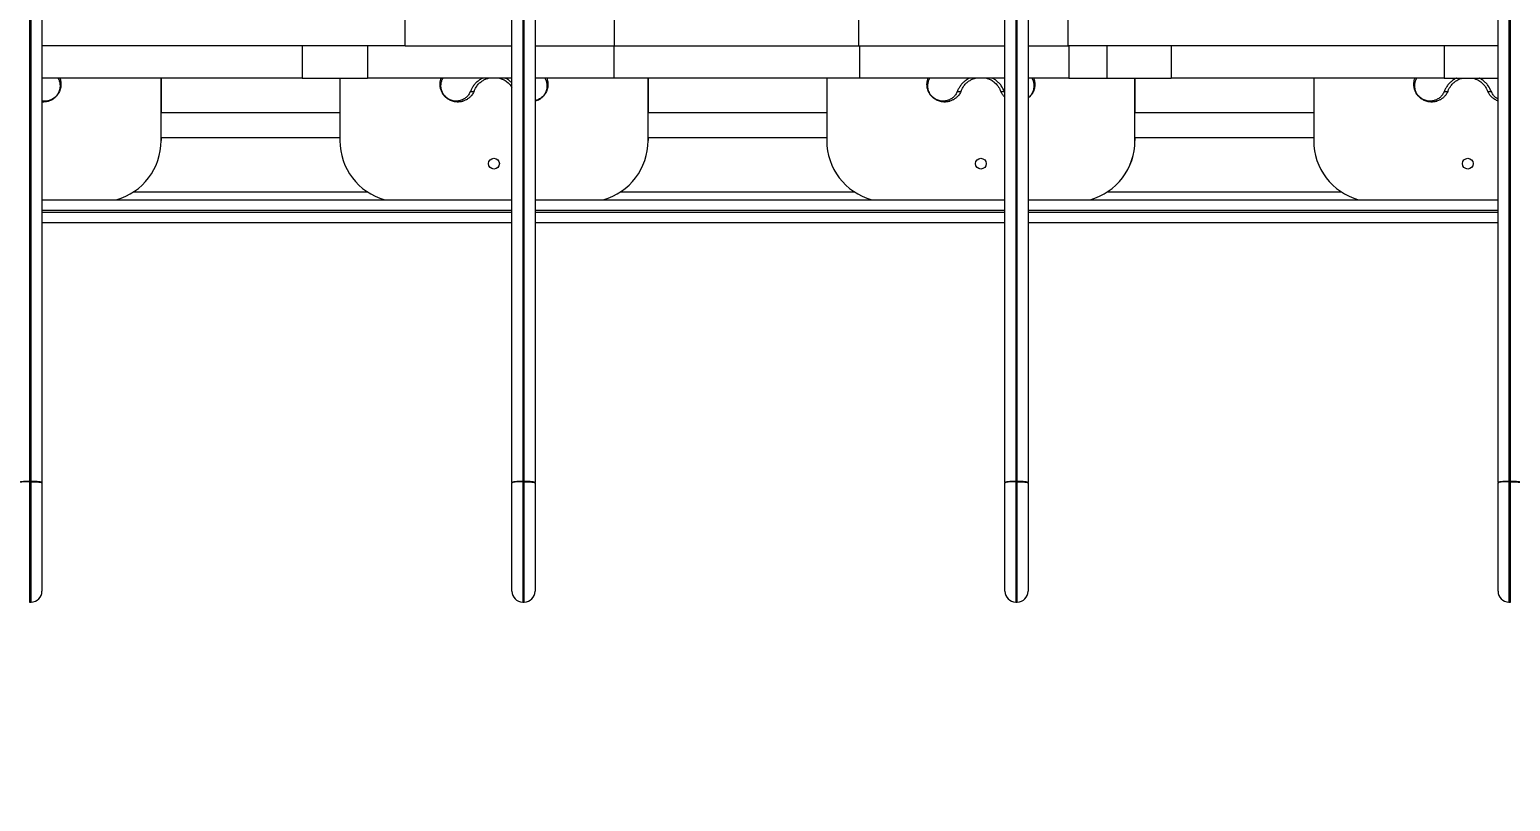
# Model space of a CAD drawing. Header units: millimetres. Extents: x -4932 to 5706, y -4240 to 3644.
# Drawn here: x -2151 to -1190, y -546 to -45 of the extents above; entities that cross this region are included whole.
import ezdxf

# ---------------------------------------------------------------- set-up
doc = ezdxf.new("R2010")
doc.units = ezdxf.units.MM
for name, color, linetype in [('DIKOM_ОБЪЕКТ', 7, 'Continuous'), ('DIKOM_РАЗМЕР_ЗОНА', 7, 'Continuous'), ('DIKOM_РАЗМЕР_ОБЪЕКТА', 7, 'Continuous')]:
    doc.layers.add(name, color=color, linetype=linetype)
doc.styles.add('style1', font='arial.ttf', dxfattribs={"width": 0.8})
doc.dimstyles.new('1-50', dxfattribs={"dimtxt": 300, "dimasz": 200, "dimexe": 100, "dimexo": 0, "dimgap": 100, "dimtad": 1, "dimtxsty": 'style1', "dimcen": 200, "dimclrd": 7, "dimclre": 7, "dimclrt": 7, "dimadec": 1, "dimazin": 2, "dimtfac": 1, "dimtmove": 0, "dimatfit": 2, "dimfxl": 0, "dimlwd": 25, "dimlwe": 18, "dimarcsym": 0})

# ---------------------------------------------------------------- blocks, each defined once
blk = doc.blocks.new('*D9')
at = {"layer": 'Defpoints', "color": 0, "transparency": 16777216}
for p in [(2719.86, 1175.05), (-3422.65, 453.77), (2719.86, -2384.52)]:
    blk.add_point(p, dxfattribs=at)
at = {"layer": 'DIKOM_РАЗМЕР_ОБЪЕКТА', "color": 7, "lineweight": 18, "transparency": 16777216}
for p, q in [((2719.86, 1175.05), (2719.86, -2484.52)), ((-3422.65, 453.77), (-3422.65, -2484.52))]:
    blk.add_line(p, q, dxfattribs=at)
at = {"layer": 'DIKOM_РАЗМЕР_ОБЪЕКТА', "color": 7, "lineweight": 25, "transparency": 16777216}
blk.add_line((-3222.65, -2384.52), (2519.86, -2384.52), dxfattribs=at)
at = {"layer": 'DIKOM_РАЗМЕР_ОБЪЕКТА', "color": 7, "transparency": 16777216}
for points in [[(-3222.65, -2351.19), (-3222.65, -2417.86), (-3422.65, -2384.52)], [(2519.86, -2351.19), (2519.86, -2417.86), (2719.86, -2384.52)]]:
    blk.add_solid(points, dxfattribs=at)
at = {"layer": 'DIKOM_РАЗМЕР_ОБЪЕКТА', "color": 7, "transparency": 16777216, "insert": (-365.43, -2131.35), "char_height": 300, "attachment_point": 5, "style": 'style1'}
blk.add_mtext('6150', dxfattribs=at)
blk = doc.blocks.new('*D10')
at = {"layer": 'Defpoints', "color": 0, "transparency": 16777216}
for p in [(-491.65, 2144.27), (4080.56, 2144.27), (-2869.99, -1402.97)]:
    blk.add_point(p, dxfattribs=at)
at = {"layer": 'DIKOM_РАЗМЕР_ОБЪЕКТА', "color": 7, "lineweight": 18, "transparency": 16777216}
for p, q in [((-491.65, 2144.27), (4180.56, 2144.27)), ((-2869.99, -1402.97), (4180.56, -1402.97))]:
    blk.add_line(p, q, dxfattribs=at)
at = {"layer": 'DIKOM_РАЗМЕР_ОБЪЕКТА', "color": 7, "lineweight": 25, "transparency": 16777216}
blk.add_line((4080.56, -1202.97), (4080.56, 1944.27), dxfattribs=at)
at = {"layer": 'DIKOM_РАЗМЕР_ОБЪЕКТА', "color": 7, "transparency": 16777216}
for points in [[(4047.23, 1944.27), (4113.9, 1944.27), (4080.56, 2144.27)], [(4047.23, -1202.97), (4113.9, -1202.97), (4080.56, -1402.97)]]:
    blk.add_solid(points, dxfattribs=at)
at = {"layer": 'DIKOM_РАЗМЕР_ОБЪЕКТА', "color": 7, "transparency": 16777216, "insert": (3827.29, 1071.33), "char_height": 300, "attachment_point": 5, "rotation": 90, "style": 'style1'}
blk.add_mtext('3500', dxfattribs=at)
blk = doc.blocks.new('*D11')
at = {"layer": 'Defpoints', "color": 0, "transparency": 16777216}
for p in [(4718.35, 600.06), (-4931.65, -2305.73), (4718.35, -4140.16)]:
    blk.add_point(p, dxfattribs=at)
at = {"layer": 'DIKOM_РАЗМЕР_ЗОНА', "color": 7, "lineweight": 18, "transparency": 16777216}
for p, q in [((4718.35, 600.06), (4718.35, -4240.16)), ((-4931.65, -2305.73), (-4931.65, -4240.16))]:
    blk.add_line(p, q, dxfattribs=at)
at = {"layer": 'DIKOM_РАЗМЕР_ЗОНА', "color": 7, "lineweight": 25, "transparency": 16777216}
blk.add_line((-4731.65, -4140.16), (4518.35, -4140.16), dxfattribs=at)
at = {"layer": 'DIKOM_РАЗМЕР_ЗОНА', "color": 7, "transparency": 16777216}
for points in [[(-4731.65, -4106.82), (-4731.65, -4173.49), (-4931.65, -4140.16)], [(4518.35, -4106.82), (4518.35, -4173.49), (4718.35, -4140.16)]]:
    blk.add_solid(points, dxfattribs=at)
at = {"layer": 'DIKOM_РАЗМЕР_ЗОНА', "color": 7, "transparency": 16777216, "insert": (-131.65, -3886.98), "char_height": 300, "attachment_point": 5, "style": 'style1'}
blk.add_mtext('9650', dxfattribs=at)
blk = doc.blocks.new('*D12')
at = {"layer": 'Defpoints', "color": 0, "transparency": 16777216}
for p in [(-491.65, 3644.27), (5605.61, 3644.27), (-3816.14, -3400.27)]:
    blk.add_point(p, dxfattribs=at)
at = {"layer": 'DIKOM_РАЗМЕР_ЗОНА', "color": 7, "lineweight": 18, "transparency": 16777216}
for p, q in [((-491.65, 3644.27), (5705.61, 3644.27)), ((-3816.14, -3400.27), (5705.61, -3400.27))]:
    blk.add_line(p, q, dxfattribs=at)
at = {"layer": 'DIKOM_РАЗМЕР_ЗОНА', "color": 7, "lineweight": 25, "transparency": 16777216}
blk.add_line((5605.61, -3200.27), (5605.61, 3444.27), dxfattribs=at)
at = {"layer": 'DIKOM_РАЗМЕР_ЗОНА', "color": 7, "transparency": 16777216}
for points in [[(5572.27, 3444.27), (5638.94, 3444.27), (5605.61, 3644.27)], [(5572.27, -3200.27), (5638.94, -3200.27), (5605.61, -3400.27)]]:
    blk.add_solid(points, dxfattribs=at)
at = {"layer": 'DIKOM_РАЗМЕР_ЗОНА', "color": 7, "transparency": 16777216, "insert": (5352.44, 785.21), "char_height": 300, "attachment_point": 5, "rotation": 90, "style": 'style1'}
blk.add_mtext('7000', dxfattribs=at)

msp = doc.modelspace()

# ---------------------------------------------------------------- linework, layer by layer
at = {"layer": 'DIKOM_ОБЪЕКТ', "color": 7, "linetype": 'Continuous', "lineweight": 15}
for p, q in [((-2150.994, 294.237), (-2150.994, -338.53)), ((-2149.994, -338.53), (-2149.994, 294.237)), ((-2142.994, 294.224), (-2142.994, -339.229)), ((-1837.994, -339.229), (-1837.994, 294.224)), ((-1830.994, 294.237), (-1830.994, -338.53)), ((-1829.994, -338.53), (-1829.994, 294.237)), ((-1822.994, 294.224), (-1822.994, -339.229)), ((-1517.994, -339.229), (-1517.994, 294.224)), ((-1510.994, 294.237), (-1510.994, -338.53)), ((-1509.994, -338.53), (-1509.994, 294.237)), ((-1502.994, 294.224), (-1502.994, -339.229)), ((-1197.994, -339.229), (-1197.994, 294.224)), ((-1190.994, 294.237), (-1190.994, -338.53)), ((-1189.994, -338.53), (-1189.994, 294.237)), ((-1907.274, -55.732), (-1907.274, -34.732)), ((-1771.49, -55.732), (-1771.49, -34.732)), ((-1612.792, -55.732), (-1612.792, -34.732)), ((-1477.075, -55.732), (-1477.075, -34.732)), ((-1907.274, -55.732), (-2142.994, -55.732)), ((-1974.091, -55.732), (-1974.091, -76.732)), ((-1931.632, -55.732), (-1931.632, -76.732)), ((-1907.274, -55.732), (-1837.994, -55.732)), ((-1822.994, -55.732), (-1771.49, -55.732)), ((-1771.889, -55.732), (-1771.889, -76.732)), ((-1771.49, -55.732), (-1612.792, -55.732)), ((-1612.792, -55.732), (-1517.994, -55.732)), ((-1612.393, -55.732), (-1612.393, -76.732)), ((-1502.994, -55.732), (-1477.075, -55.732)), ((-1197.994, -55.732), (-1477.075, -55.732)), ((-1476.609, -55.732), (-1476.609, -76.732)), ((-1451.917, -55.732), (-1451.917, -76.732)), ((-1410.112, -55.732), (-1410.112, -76.732)), ((-1232.981, -55.732), (-1232.981, -76.732)), ((-1974.091, -76.732), (-2142.994, -76.732)), ((-2065.648, -117.232), (-2065.648, -76.732)), ((-2065.646, -76.732), (-2065.647, -99.236)), ((-1974.091, -76.732), (-1931.632, -76.732)), ((-1949.648, -76.732), (-1949.648, -117.232)), ((-1837.994, -76.732), (-1931.632, -76.732)), ((-1771.889, -76.732), (-1822.994, -76.732)), ((-1612.393, -76.732), (-1771.889, -76.732)), ((-1749.648, -117.232), (-1749.648, -76.732)), ((-1749.646, -76.732), (-1749.647, -99.236)), ((-1633.648, -76.732), (-1633.648, -117.232)), ((-1517.994, -76.732), (-1612.393, -76.732)), ((-1476.609, -76.732), (-1502.994, -76.732)), ((-1476.609, -76.732), (-1451.917, -76.732)), ((-1451.917, -76.732), (-1410.112, -76.732)), ((-1433.648, -117.232), (-1433.648, -76.732)), ((-1433.646, -76.732), (-1433.647, -99.236)), ((-1232.981, -76.732), (-1410.112, -76.732)), ((-1317.648, -76.732), (-1317.648, -117.232)), ((-1232.981, -76.732), (-1197.994, -76.732)), ((-1517.994, -86.037), (-1518.351, -85.38)), ((-2065.648, -99.236), (-2065.647, -99.236)), ((-1949.648, -99.231), (-2065.647, -99.231)), ((-1749.648, -99.236), (-1749.647, -99.236)), ((-1633.648, -99.231), (-1749.647, -99.231)), ((-1433.648, -99.236), (-1433.647, -99.236)), ((-1317.648, -99.231), (-1433.647, -99.231)), ((-2065.648, -115.231), (-1949.648, -115.231)), ((-2065.648, -115.236), (-2065.647, -115.236)), ((-2065.647, -115.231), (-2065.647, -115.236)), ((-2065.647, -115.236), (-2065.647, -117.236)), ((-1749.648, -115.231), (-1633.648, -115.231)), ((-1749.648, -115.236), (-1749.647, -115.236)), ((-1749.647, -115.231), (-1749.647, -115.236)), ((-1749.647, -115.236), (-1749.647, -117.236)), ((-1433.648, -115.231), (-1317.648, -115.231)), ((-1433.648, -115.236), (-1433.647, -115.236)), ((-1433.647, -115.231), (-1433.647, -115.236)), ((-1433.647, -115.236), (-1433.647, -117.236)), ((-1931.505, -150.732), (-2083.786, -150.732)), ((-1615.505, -150.732), (-1767.786, -150.732)), ((-1299.505, -150.732), (-1451.786, -150.732)), ((-2142.994, -155.732), (-1837.994, -155.732)), ((-1837.994, -162.732), (-2142.994, -162.732)), ((-1822.994, -155.732), (-1517.994, -155.732)), ((-1517.994, -162.732), (-1822.994, -162.732)), ((-1502.994, -155.732), (-1197.994, -155.732)), ((-1197.994, -162.732), (-1502.994, -162.732)), ((-2142.994, -163.732), (-1837.994, -163.732)), ((-1837.994, -170.732), (-2142.994, -170.732)), ((-1822.994, -163.732), (-1517.994, -163.732)), ((-1517.994, -170.732), (-1822.994, -170.732)), ((-1502.994, -163.732), (-1197.994, -163.732)), ((-1197.994, -170.732), (-1502.994, -170.732)), ((-2150.994, -338.694), (-2150.994, -338.53)), ((-2150.994, -338.53), (-2149.994, -338.53)), ((-2149.994, -338.694), (-2150.994, -338.694)), ((-2150.994, -338.694), (-2150.994, -416.794)), ((-2149.994, -338.694), (-2149.994, -338.53)), ((-2149.994, -416.794), (-2149.994, -338.694)), ((-2142.994, -339.556), (-2142.994, -339.229)), ((-2142.994, -339.556), (-2142.994, -409.794)), ((-1837.994, -339.229), (-1837.994, -339.556)), ((-1837.994, -409.794), (-1837.994, -339.556)), ((-1830.994, -338.694), (-1830.994, -338.53)), ((-1830.994, -338.53), (-1829.994, -338.53)), ((-1829.994, -338.694), (-1830.994, -338.694)), ((-1830.994, -338.694), (-1830.994, -416.794)), ((-1829.994, -338.694), (-1829.994, -338.53)), ((-1829.994, -416.794), (-1829.994, -338.694)), ((-1822.994, -339.556), (-1822.994, -339.229)), ((-1822.994, -339.556), (-1822.994, -409.794)), ((-1517.994, -339.229), (-1517.994, -339.556)), ((-1517.994, -409.794), (-1517.994, -339.556)), ((-1510.994, -338.694), (-1510.994, -338.53)), ((-1510.994, -338.53), (-1509.994, -338.53)), ((-1509.994, -338.694), (-1510.994, -338.694)), ((-1510.994, -338.694), (-1510.994, -416.794)), ((-1509.994, -338.694), (-1509.994, -338.53)), ((-1509.994, -416.794), (-1509.994, -338.694)), ((-1502.994, -339.556), (-1502.994, -339.229)), ((-1502.994, -339.556), (-1502.994, -409.794)), ((-1197.994, -339.229), (-1197.994, -339.556)), ((-1197.994, -409.794), (-1197.994, -339.556)), ((-1190.994, -338.694), (-1190.994, -338.53)), ((-1190.994, -338.53), (-1189.994, -338.53)), ((-1189.994, -338.694), (-1190.994, -338.694)), ((-1190.994, -338.694), (-1190.994, -416.794)), ((-1189.994, -338.694), (-1189.994, -338.53)), ((-1189.994, -416.794), (-1189.994, -338.694)), ((-2150.994, -416.794), (-2149.994, -416.794)), ((-1830.994, -416.794), (-1829.994, -416.794)), ((-1510.994, -416.794), (-1509.994, -416.794)), ((-1190.994, -416.794), (-1189.994, -416.794))]:
    msp.add_line(p, q, dxfattribs=at)
at = {"layer": 'DIKOM_ОБЪЕКТ', "color": 7, "linetype": 'Continuous', "lineweight": 15, "flags": 128}
for points in [[(-1862.446, -84.948), (-1862.585, -85.184), (-1862.796, -85.379), (-1863.073, -85.525), (-1863.401, -85.615), (-1863.768, -85.645), (-1864.158, -85.615), (-1864.554, -85.525), (-1864.94, -85.38)], [(-1546.446, -84.948), (-1546.585, -85.184), (-1546.796, -85.379), (-1547.073, -85.525), (-1547.401, -85.615), (-1547.768, -85.645), (-1548.158, -85.615), (-1548.554, -85.525), (-1548.94, -85.38)], [(-1518.351, -85.38), (-1518.737, -85.525), (-1519.133, -85.615), (-1519.523, -85.645), (-1519.89, -85.615), (-1520.219, -85.525), (-1520.495, -85.379), (-1520.706, -85.184), (-1520.845, -84.948)], [(-1230.446, -84.948), (-1230.585, -85.184), (-1230.796, -85.379), (-1231.073, -85.525), (-1231.401, -85.615), (-1231.768, -85.645), (-1232.158, -85.615), (-1232.554, -85.525), (-1232.94, -85.38)], [(-1202.351, -85.38), (-1202.737, -85.525), (-1203.133, -85.615), (-1203.523, -85.645), (-1203.89, -85.615), (-1204.219, -85.525), (-1204.495, -85.379), (-1204.706, -85.184), (-1204.845, -84.948)], [(-2150.994, -338.53), (-2152.36, -338.543), (-2153.673, -338.583), (-2154.883, -338.648), (-2155.944, -338.735), (-2156.814, -338.84), (-2157.461, -338.961), (-2157.86, -339.092), (-2157.994, -339.229)], [(-2150.994, -338.694), (-2152.36, -338.71), (-2153.673, -338.759), (-2154.883, -338.839), (-2155.944, -338.946), (-2156.814, -339.077), (-2157.461, -339.226), (-2157.86, -339.388), (-2157.994, -339.556)], [(-2142.994, -339.229), (-2143.129, -339.092), (-2143.527, -338.961), (-2144.174, -338.84), (-2145.044, -338.735), (-2146.105, -338.648), (-2147.315, -338.583), (-2148.629, -338.543), (-2149.994, -338.53)], [(-2149.994, -338.694), (-2148.629, -338.71), (-2147.315, -338.759), (-2146.105, -338.839), (-2145.044, -338.946), (-2144.174, -339.077), (-2143.527, -339.226), (-2143.129, -339.388), (-2142.994, -339.556)], [(-1830.994, -338.53), (-1832.36, -338.543), (-1833.673, -338.583), (-1834.883, -338.648), (-1835.944, -338.735), (-1836.815, -338.84), (-1837.461, -338.961), (-1837.86, -339.092), (-1837.994, -339.229)], [(-1830.994, -338.694), (-1832.36, -338.71), (-1833.673, -338.759), (-1834.883, -338.839), (-1835.944, -338.946), (-1836.815, -339.077), (-1837.461, -339.226), (-1837.86, -339.388), (-1837.994, -339.556)], [(-1822.994, -339.229), (-1823.129, -339.092), (-1823.527, -338.961), (-1824.174, -338.84), (-1825.045, -338.735), (-1826.105, -338.648), (-1827.315, -338.583), (-1828.629, -338.543), (-1829.994, -338.53)], [(-1829.994, -338.694), (-1828.629, -338.71), (-1827.315, -338.759), (-1826.105, -338.839), (-1825.045, -338.946), (-1824.174, -339.077), (-1823.527, -339.226), (-1823.129, -339.388), (-1822.994, -339.556)], [(-1510.994, -338.53), (-1512.36, -338.543), (-1513.673, -338.583), (-1514.883, -338.648), (-1515.944, -338.735), (-1516.815, -338.84), (-1517.461, -338.961), (-1517.86, -339.092), (-1517.994, -339.229)], [(-1510.994, -338.694), (-1512.36, -338.71), (-1513.673, -338.759), (-1514.883, -338.839), (-1515.944, -338.946), (-1516.815, -339.077), (-1517.461, -339.226), (-1517.86, -339.388), (-1517.994, -339.556)], [(-1502.994, -339.229), (-1503.129, -339.092), (-1503.527, -338.961), (-1504.174, -338.84), (-1505.044, -338.735), (-1506.105, -338.648), (-1507.316, -338.583), (-1508.629, -338.543), (-1509.994, -338.53)], [(-1509.994, -338.694), (-1508.629, -338.71), (-1507.316, -338.759), (-1506.105, -338.839), (-1505.044, -338.946), (-1504.174, -339.077), (-1503.527, -339.226), (-1503.129, -339.388), (-1502.994, -339.556)], [(-1190.994, -338.53), (-1192.36, -338.543), (-1193.673, -338.583), (-1194.883, -338.648), (-1195.944, -338.735), (-1196.814, -338.84), (-1197.461, -338.961), (-1197.86, -339.092), (-1197.994, -339.229)], [(-1190.994, -338.694), (-1192.36, -338.71), (-1193.673, -338.759), (-1194.883, -338.839), (-1195.944, -338.946), (-1196.814, -339.077), (-1197.461, -339.226), (-1197.86, -339.388), (-1197.994, -339.556)], [(-1182.994, -339.229), (-1183.129, -339.092), (-1183.527, -338.961), (-1184.174, -338.84), (-1185.044, -338.735), (-1186.105, -338.648), (-1187.315, -338.583), (-1188.629, -338.543), (-1189.994, -338.53)], [(-1189.994, -338.694), (-1188.629, -338.71), (-1187.315, -338.759), (-1186.105, -338.839), (-1185.044, -338.946), (-1184.174, -339.077), (-1183.527, -339.226), (-1183.129, -339.388), (-1182.994, -339.556)]]:
    msp.add_lwpolyline(points, dxfattribs=at)
at = {"layer": 'DIKOM_ОБЪЕКТ', "color": 7, "linetype": 'Continuous', "lineweight": 15}
for centre in [(-1849.648, -132.232), (-1533.648, -132.232), (-1217.648, -132.232)]:
    msp.add_circle(centre, 3.5, dxfattribs=at)
for centre, radius, start, end in [((-2105.648, -117.232), 40, 285.740549, 0), ((-2105.647, -117.235), 40, 285.752541, 359.998597), ((-1909.648, -117.232), 40, 180, 254.259451), ((-1789.648, -117.232), 40, 285.740549, 0), ((-1789.647, -117.235), 40, 285.752541, 359.998597), ((-1593.648, -117.232), 40, 180, 254.259451), ((-1473.648, -117.232), 40, 285.740549, 0), ((-1473.647, -117.235), 40, 285.752541, 359.998597), ((-1277.648, -117.232), 40, 180, 254.259451), ((-2149.994, -409.794), 7, 270, 0), ((-1830.994, -409.794), 7, 180, 270), ((-1829.994, -409.794), 7, 270, 0), ((-1510.994, -409.794), 7, 180, 270), ((-1509.994, -409.794), 7, 270, 0), ((-1190.994, -409.794), 7, 180, 270)]:
    msp.add_arc(centre, radius, start, end, dxfattribs=at)
for points, knots in [([(-2131.374, -76.732), (-2131.252, -77.078), (-2130.974, -77.867), (-2130.741, -79.086), (-2130.623, -80.44), (-2130.664, -81.767), (-2130.884, -83.207), (-2131.285, -84.617), (-2131.924, -86.082), (-2132.802, -87.515), (-2133.979, -88.899), (-2135.128, -89.876), (-2136.09, -90.522), (-2137.033, -91.058), (-2138.264, -91.595), (-2139.608, -91.976), (-2140.852, -92.179), (-2141.924, -92.24), (-2142.637, -92.241), (-2142.982, -92.201), (-2142.994, -92.2)], [0, 0, 0, 0, 0.0553695, 0.126587, 0.1854647, 0.2559977, 0.3171906, 0.3873882, 0.4487689, 0.5147748, 0.5808588, 0.6468867, 0.6790479, 0.7129743, 0.7744747, 0.8448293, 0.8968486, 0.9483831, 0.9981963, 1, 1, 1, 1]), ([(-2132.624, -76.732), (-2132.55, -76.837), (-2132.045, -77.543), (-2131.536, -79.061), (-2131.14, -81.246), (-2131.293, -83.601), (-2131.962, -85.728), (-2133.006, -87.499), (-2134.074, -88.772), (-2135.366, -89.863), (-2136.527, -90.552), (-2137.538, -90.997), (-2138.388, -91.285), (-2139.499, -91.551), (-2140.842, -91.686), (-2142.083, -91.656), (-2142.783, -91.5), (-2142.994, -91.452)], [0, 0, 0, 0, 0.0196331, 0.1332705, 0.2460479, 0.359918, 0.4734869, 0.5305459, 0.58768, 0.641329, 0.7018802, 0.736429, 0.7743673, 0.8160936, 0.889556, 0.9666757, 1, 1, 1, 1]), ([(-1884.646, -80.732), (-1884.549, -79.593), (-1884.448, -78.392), (-1884.063, -77.098), (-1883.949, -76.889), (-1883.863, -76.732)], [0, 0, 0, 0, 0.8244178, 0.8682724, 1, 1, 1, 1]), ([(-1864.94, -85.38), (-1865.297, -86.12), (-1866.013, -87.603), (-1867.601, -89.279), (-1869.426, -90.548), (-1871.462, -91.366), (-1873.662, -91.731), (-1875.653, -91.609), (-1877.317, -91.174), (-1878.419, -90.718), (-1879.296, -90.236), (-1880.177, -89.652), (-1881.232, -88.756), (-1882.297, -87.483), (-1883.078, -86.151), (-1883.602, -84.855), (-1884.025, -83.197), (-1884.15, -81.225), (-1883.749, -79.044), (-1883.24, -77.53), (-1882.74, -76.832), (-1882.668, -76.732)], [0, 0, 0, 0, 0.0758847, 0.1519304, 0.2276556, 0.3035906, 0.3789545, 0.4550456, 0.495801, 0.5311606, 0.5522166, 0.5717064, 0.6075718, 0.6457116, 0.6838838, 0.7219674, 0.7601581, 0.8359379, 0.9119836, 0.9874411, 1, 1, 1, 1]), ([(-1856.997, -76.732), (-1857.12, -76.784), (-1858.052, -77.177), (-1859.537, -78.229), (-1861.388, -79.809), (-1862.88, -81.576), (-1864.096, -83.443), (-1864.655, -84.727), (-1864.94, -85.38)], [0, 0, 0, 0, 0.0293605, 0.2231843, 0.417406, 0.6114602, 0.8025193, 1, 1, 1, 1]), ([(-1862.446, -84.948), (-1861.925, -83.846), (-1861.242, -82.405), (-1859.86, -80.748), (-1858.992, -79.869), (-1857.82, -78.878), (-1856.261, -77.877), (-1854.591, -77.074), (-1853.492, -76.817), (-1853.131, -76.732)], [0, 0, 0, 0, 0.3262907, 0.4270143, 0.523961, 0.6173959, 0.7759068, 0.926252, 1, 1, 1, 1]), ([(-1845.992, -76.732), (-1845.665, -76.828), (-1844.864, -77.062), (-1843.659, -77.578), (-1842.381, -78.275), (-1840.538, -79.57), (-1838.893, -81.138), (-1838.196, -82.499), (-1837.994, -82.894)], [0, 0, 0, 0, 0.0872355, 0.2140036, 0.3450476, 0.4810914, 0.849466, 1, 1, 1, 1]), ([(-1837.994, -79.815), (-1838.556, -79.299), (-1839.707, -78.243), (-1841.196, -77.206), (-1842.153, -76.797), (-1842.305, -76.732)], [0, 0, 0, 0, 0.4456945, 0.9120953, 1, 1, 1, 1]), ([(-1815.374, -76.732), (-1815.252, -77.078), (-1814.975, -77.867), (-1814.741, -79.086), (-1814.623, -80.44), (-1814.664, -81.767), (-1814.884, -83.207), (-1815.285, -84.617), (-1815.924, -86.082), (-1816.802, -87.514), (-1817.979, -88.899), (-1819.128, -89.876), (-1820.09, -90.522), (-1821.033, -91.054), (-1822.015, -91.505), (-1822.729, -91.693), (-1822.994, -91.763)], [0, 0, 0, 0, 0.0682755, 0.156093, 0.2286944, 0.3156679, 0.391124, 0.4776839, 0.5533718, 0.6347629, 0.7162503, 0.7976686, 0.8373262, 0.8791605, 0.9549958, 1, 1, 1, 1]), ([(-1816.624, -76.732), (-1816.55, -76.837), (-1816.045, -77.543), (-1815.536, -79.061), (-1815.14, -81.246), (-1815.293, -83.601), (-1815.962, -85.728), (-1817.006, -87.499), (-1818.074, -88.772), (-1819.366, -89.863), (-1820.527, -90.552), (-1821.537, -90.995), (-1822.297, -91.26), (-1822.783, -91.368), (-1822.994, -91.415)], [0, 0, 0, 0, 0.0244291, 0.1658259, 0.3061527, 0.447839, 0.5891506, 0.6601481, 0.731239, 0.7979934, 0.8733361, 0.9163245, 0.9635304, 1, 1, 1, 1]), ([(-1568.646, -80.732), (-1568.549, -79.593), (-1568.448, -78.392), (-1568.063, -77.098), (-1567.949, -76.889), (-1567.863, -76.732)], [0, 0, 0, 0, 0.8244178, 0.8682724, 1, 1, 1, 1]), ([(-1548.94, -85.38), (-1549.297, -86.12), (-1550.013, -87.603), (-1551.601, -89.279), (-1553.426, -90.548), (-1555.462, -91.366), (-1557.662, -91.731), (-1559.653, -91.609), (-1561.317, -91.174), (-1562.419, -90.718), (-1563.296, -90.236), (-1564.177, -89.652), (-1565.232, -88.756), (-1566.297, -87.483), (-1567.078, -86.151), (-1567.602, -84.855), (-1568.025, -83.197), (-1568.15, -81.225), (-1567.749, -79.044), (-1567.24, -77.53), (-1566.74, -76.832), (-1566.668, -76.732)], [0, 0, 0, 0, 0.0758847, 0.1519304, 0.2276556, 0.3035906, 0.3789545, 0.4550456, 0.495801, 0.5311606, 0.5522166, 0.5717064, 0.6075718, 0.6457116, 0.6838838, 0.7219674, 0.7601581, 0.8359379, 0.9119836, 0.9874411, 1, 1, 1, 1]), ([(-1540.997, -76.732), (-1541.12, -76.784), (-1542.052, -77.177), (-1543.537, -78.229), (-1545.388, -79.809), (-1546.88, -81.576), (-1548.096, -83.443), (-1548.655, -84.727), (-1548.94, -85.38)], [0, 0, 0, 0, 0.0293605, 0.2231843, 0.417406, 0.6114602, 0.8025193, 1, 1, 1, 1]), ([(-1546.446, -84.948), (-1545.924, -83.846), (-1545.242, -82.405), (-1543.86, -80.748), (-1542.992, -79.869), (-1541.82, -78.878), (-1540.261, -77.877), (-1538.591, -77.074), (-1537.492, -76.817), (-1537.131, -76.732)], [0, 0, 0, 0, 0.3262869, 0.4270111, 0.5239583, 0.6173938, 0.7759055, 0.9262516, 1, 1, 1, 1]), ([(-1529.992, -76.732), (-1529.665, -76.828), (-1528.864, -77.062), (-1527.658, -77.578), (-1526.382, -78.275), (-1524.528, -79.568), (-1522.351, -81.791), (-1521.366, -83.856), (-1520.845, -84.948)], [0, 0, 0, 0, 0.0690616, 0.16942, 0.2731635, 0.3808651, 0.6724958, 1, 1, 1, 1]), ([(-1518.351, -85.38), (-1518.954, -84.112), (-1519.864, -82.195), (-1521.872, -79.845), (-1523.703, -78.266), (-1525.195, -77.206), (-1526.153, -76.797), (-1526.305, -76.732)], [0, 0, 0, 0, 0.3836351, 0.5797875, 0.7701542, 0.9635499, 1, 1, 1, 1]), ([(-1499.374, -76.732), (-1499.252, -77.078), (-1498.975, -77.867), (-1498.741, -79.086), (-1498.623, -80.44), (-1498.664, -81.767), (-1498.883, -83.207), (-1499.285, -84.617), (-1499.923, -86.084), (-1500.805, -87.509), (-1501.86, -88.787), (-1502.66, -89.433), (-1502.994, -89.702)], [0, 0, 0, 0, 0.0881228, 0.2014724, 0.2951821, 0.4074422, 0.5048349, 0.6165612, 0.7142546, 0.8193164, 0.9244955, 1, 1, 1, 1]), ([(-1500.624, -76.732), (-1500.55, -76.837), (-1500.045, -77.543), (-1499.536, -79.061), (-1499.14, -81.246), (-1499.294, -83.6), (-1499.961, -85.731), (-1501.008, -87.494), (-1501.973, -88.678), (-1502.7, -89.261), (-1502.994, -89.497)], [0, 0, 0, 0, 0.0313326, 0.2126868, 0.3926687, 0.5743944, 0.7556394, 0.8467002, 0.9378807, 1, 1, 1, 1]), ([(-1252.646, -80.732), (-1252.549, -79.593), (-1252.448, -78.392), (-1252.063, -77.098), (-1251.949, -76.889), (-1251.863, -76.732)], [0, 0, 0, 0, 0.8244178, 0.8682724, 1, 1, 1, 1]), ([(-1232.94, -85.38), (-1233.297, -86.12), (-1234.013, -87.603), (-1235.601, -89.279), (-1237.426, -90.548), (-1239.462, -91.366), (-1241.662, -91.731), (-1243.653, -91.609), (-1245.317, -91.174), (-1246.419, -90.718), (-1247.296, -90.236), (-1248.177, -89.652), (-1249.232, -88.756), (-1250.297, -87.483), (-1251.078, -86.151), (-1251.602, -84.855), (-1252.025, -83.197), (-1252.15, -81.225), (-1251.749, -79.044), (-1251.24, -77.53), (-1250.74, -76.832), (-1250.668, -76.732)], [0, 0, 0, 0, 0.0758848, 0.1519305, 0.2276558, 0.3035909, 0.3789549, 0.455046, 0.4958014, 0.531161, 0.552217, 0.5717069, 0.6075723, 0.6457121, 0.6838818, 0.7219671, 0.7601579, 0.8359378, 0.9119835, 0.9874411, 1, 1, 1, 1]), ([(-1224.997, -76.732), (-1225.12, -76.784), (-1226.052, -77.177), (-1227.537, -78.229), (-1229.388, -79.809), (-1230.88, -81.576), (-1232.096, -83.443), (-1232.655, -84.727), (-1232.94, -85.38)], [0, 0, 0, 0, 0.0293605, 0.2231843, 0.417406, 0.6114602, 0.8025193, 1, 1, 1, 1]), ([(-1230.446, -84.948), (-1229.925, -83.846), (-1229.242, -82.405), (-1227.86, -80.748), (-1226.992, -79.869), (-1225.82, -78.878), (-1224.261, -77.877), (-1222.591, -77.074), (-1221.492, -76.817), (-1221.131, -76.732)], [0, 0, 0, 0, 0.3262821, 0.4270048, 0.5239507, 0.6173847, 0.7758942, 0.926238, 1, 1, 1, 1]), ([(-1213.992, -76.732), (-1213.665, -76.828), (-1212.864, -77.062), (-1211.658, -77.578), (-1210.382, -78.275), (-1208.528, -79.568), (-1206.351, -81.791), (-1205.366, -83.856), (-1204.845, -84.948)], [0, 0, 0, 0, 0.0690616, 0.16942, 0.2731635, 0.3808651, 0.6724958, 1, 1, 1, 1]), ([(-1202.351, -85.38), (-1202.954, -84.112), (-1203.864, -82.195), (-1205.872, -79.845), (-1207.703, -78.266), (-1209.195, -77.206), (-1210.153, -76.797), (-1210.305, -76.732)], [0, 0, 0, 0, 0.3836351, 0.5797875, 0.7701542, 0.9635499, 1, 1, 1, 1]), ([(-1862.446, -84.948), (-1862.608, -85.323), (-1862.942, -86.099), (-1863.6, -87.186), (-1864.282, -88.086), (-1864.955, -88.819), (-1865.588, -89.416), (-1866.316, -90.002), (-1867.055, -90.5), (-1867.856, -90.957), (-1868.703, -91.356), (-1869.576, -91.676), (-1870.535, -91.947), (-1871.563, -92.144), (-1872.761, -92.246), (-1873.99, -92.224), (-1875.259, -92.063), (-1876.56, -91.742), (-1877.771, -91.287), (-1878.865, -90.731), (-1880.176, -89.893), (-1881.409, -88.803), (-1882.435, -87.546), (-1883.073, -86.574), (-1883.6, -85.567), (-1884.136, -84.241), (-1884.561, -82.598), (-1884.617, -81.353), (-1884.646, -80.732)], [0, 0, 0, 0, 0.039053, 0.0806733, 0.1248924, 0.1523666, 0.1823167, 0.2147487, 0.2496688, 0.2759188, 0.3122233, 0.3487669, 0.3744225, 0.417523, 0.4584527, 0.498577, 0.5417452, 0.5835363, 0.6240353, 0.6565924, 0.6867217, 0.7493471, 0.7799568, 0.8122343, 0.8422681, 0.8750511, 0.9377585, 1, 1, 1, 1]), ([(-1546.446, -84.948), (-1546.608, -85.323), (-1546.942, -86.099), (-1547.6, -87.186), (-1548.282, -88.086), (-1548.955, -88.819), (-1549.588, -89.416), (-1550.316, -90.002), (-1551.055, -90.5), (-1551.856, -90.957), (-1552.702, -91.356), (-1553.576, -91.676), (-1554.535, -91.947), (-1555.563, -92.144), (-1556.761, -92.246), (-1557.99, -92.224), (-1559.259, -92.063), (-1560.56, -91.742), (-1561.771, -91.287), (-1562.865, -90.731), (-1564.176, -89.893), (-1565.409, -88.803), (-1566.436, -87.546), (-1567.073, -86.574), (-1567.6, -85.567), (-1568.136, -84.241), (-1568.561, -82.598), (-1568.617, -81.353), (-1568.646, -80.732)], [0, 0, 0, 0, 0.039055, 0.0806751, 0.1248942, 0.1523683, 0.1823184, 0.2147503, 0.2496703, 0.2759203, 0.3122206, 0.3487683, 0.3744239, 0.4175243, 0.4584539, 0.4985781, 0.5417462, 0.5835372, 0.6240361, 0.6565932, 0.6867224, 0.7493477, 0.7799573, 0.8122347, 0.8422684, 0.8750514, 0.9377587, 1, 1, 1, 1]), ([(-1517.994, -89.1), (-1518.326, -88.781), (-1519.084, -88.053), (-1520.065, -86.667), (-1520.586, -85.518), (-1520.845, -84.948)], [0, 0, 0, 0, 0.2817378, 0.6431817, 1, 1, 1, 1]), ([(-1230.446, -84.948), (-1230.608, -85.323), (-1230.942, -86.099), (-1231.6, -87.186), (-1232.282, -88.086), (-1232.955, -88.819), (-1233.588, -89.416), (-1234.316, -90.002), (-1235.055, -90.5), (-1235.856, -90.957), (-1236.702, -91.356), (-1237.576, -91.676), (-1238.535, -91.947), (-1239.563, -92.144), (-1240.761, -92.246), (-1241.99, -92.224), (-1243.259, -92.063), (-1244.56, -91.742), (-1245.771, -91.287), (-1246.865, -90.731), (-1248.176, -89.893), (-1249.409, -88.803), (-1250.436, -87.546), (-1251.073, -86.574), (-1251.6, -85.567), (-1252.136, -84.241), (-1252.561, -82.598), (-1252.617, -81.353), (-1252.646, -80.732)], [0, 0, 0, 0, 0.039055, 0.0806751, 0.1248942, 0.1523683, 0.1823184, 0.2147503, 0.2496703, 0.2759203, 0.3122206, 0.3487683, 0.3744239, 0.4175243, 0.4584539, 0.4985781, 0.5417462, 0.5835372, 0.6240361, 0.6565932, 0.6867224, 0.7493477, 0.7799573, 0.8122347, 0.8422684, 0.8750514, 0.9377587, 1, 1, 1, 1]), ([(-1197.994, -91.553), (-1198.113, -91.516), (-1198.642, -91.348), (-1199.565, -90.897), (-1200.68, -90.227), (-1201.849, -89.316), (-1202.982, -88.163), (-1204.068, -86.671), (-1204.587, -85.52), (-1204.845, -84.948)], [0, 0, 0, 0, 0.0394852, 0.175628, 0.3247665, 0.4499331, 0.6381212, 0.8202258, 1, 1, 1, 1]), ([(-1197.994, -90.36), (-1198.565, -89.999), (-1199.755, -89.246), (-1201.28, -87.589), (-1201.994, -86.116), (-1202.351, -85.38)], [0, 0, 0, 0, 0.315126, 0.6573096, 1, 1, 1, 1])]:
    msp.add_open_spline(points, degree=3, knots=knots, dxfattribs=at)

# ---------------------------------------------------------------- dimensions: what is measured, and where the dimension line sits
at = {"layer": 'DIKOM_РАЗМЕР_ЗОНА'}
dim = msp.add_linear_dim(base=(5605.608, 3644.268), p1=(-3816.137, -3400.272), p2=(-491.648, 3644.268), angle=90, text='7000', dimstyle='1-50', dxfattribs=at)
dim.commit()
dim.dimension.update_dxf_attribs({"geometry": '*D12', "text_midpoint": (5605.608, 785.211), "dimtype": 160})
dim = msp.add_linear_dim(base=(4718.352, -4140.156), p1=(-4931.648, -2305.732), p2=(4718.352, 600.063), dimstyle='1-50', dxfattribs=at)
dim.commit()
dim.dimension.update_dxf_attribs({"geometry": '*D11', "text_midpoint": (-131.648, -4140.156), "dimtype": 160})
at = {"layer": 'DIKOM_РАЗМЕР_ОБЪЕКТА'}
dim = msp.add_linear_dim(base=(4080.564, 2144.268), p1=(-2869.987, -1402.969), p2=(-491.648, 2144.268), angle=90, text='3500', dimstyle='1-50', dxfattribs=at)
dim.commit()
dim.dimension.update_dxf_attribs({"geometry": '*D10', "text_midpoint": (4080.564, 1071.329), "dimtype": 160})
dim = msp.add_linear_dim(base=(2719.862, -2384.525), p1=(-3422.648, 453.768), p2=(2719.862, 1175.054), text='6150', dimstyle='1-50', dxfattribs=at)
dim.commit()
dim.dimension.update_dxf_attribs({"geometry": '*D9', "text_midpoint": (-365.432, -2384.525), "dimtype": 160})

doc.saveas('drawing.dxf')
